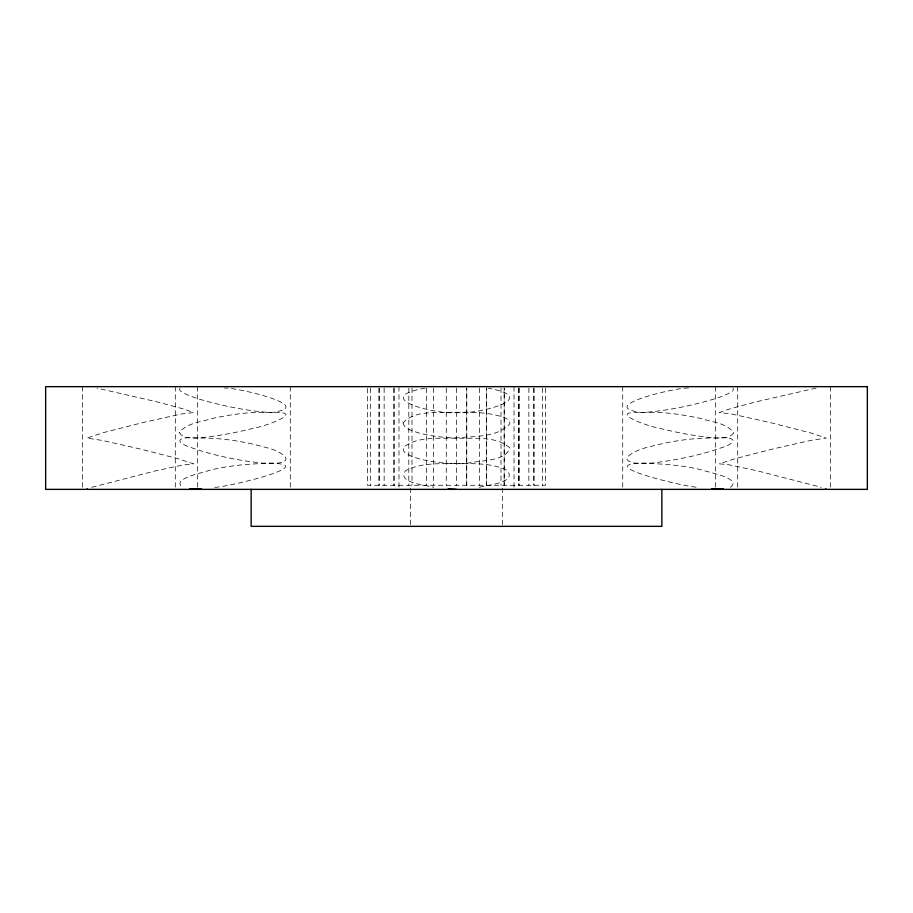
<?xml version="1.0" encoding="UTF-8"?>
<svg xmlns="http://www.w3.org/2000/svg" width="913" height="913" viewBox="0 0 913 913"><rect width="100%" height="100%" fill="white"/><g stroke="black" fill="none" stroke-linecap="round" stroke-linejoin="round"><path stroke-width="0.68" stroke-dasharray="4.57 3.42" d="M180.032 388.105C177.887 390.867 183.422 392.693 185.179 393.823C192.654 397.281 200.609 399.586 208.529 401.777C228.843 407.084 249.58 411.17 270.568 412.573C321.056 406.525 231.776 386.416 224.484 388.105M730.48 487.302C742.52 478.195 707.381 472.249 702.999 470.252C680.801 464.58 657.759 463.507 635.094 463.108C613.901 459.524 640.401 448.409 647.408 447.381C670.313 441.025 694.165 437.407 717.972 438.092C734.292 436.106 740.066 441.892 721.384 447.781C698.844 455.633 675.255 460.3 651.585 463.108C580.714 462.126 686.861 487.61 698.274 487.302M91.802 487.302L155.027 470.982L184.312 464.717L193.556 463.85L177.921 458.668L140.157 448.979L102.393 440.454L86.735 438.092L103.568 432.579L143.478 422.422L181.288 414.011L193.556 412.573L183.365 408.944L156.659 401.777L96.938 388.105M816.062 388.105L756.341 401.777L730.64 408.647L719.478 412.505L732.808 414.228L771.2 422.822L810.641 432.91L826.265 438.092L810.607 440.454L772.843 448.979L735.079 458.668L719.444 463.85L728.688 464.717L757.973 470.982L821.198 487.302M479.268 487.302C485.648 485.362 518.436 482.6 506.806 470.252C487.565 460.951 465.379 464.717 444.836 463.108C433.823 462.012 422.696 460.46 412.277 456.568C408.704 454.959 401.674 452.494 403.455 447.381C417.834 435.821 439.073 438.822 456.5 438.092C473.893 438.97 495.782 435.547 509.739 447.781C506.236 461.601 479.496 460.38 468.164 463.108C447.461 464.808 424.876 460.757 405.646 470.617C395.957 483.171 427.158 485.111 433.732 487.302M214.726 487.302C226.139 487.61 332.286 462.126 261.415 463.108C237.38 460.232 213.402 455.53 190.566 447.381C171.792 441.116 180.683 436.243 195.028 438.092C219.291 437.418 243.611 441.116 266.904 447.781C274.105 448.854 298.425 459.878 277.906 463.108C254.727 463.484 231.16 464.683 208.495 470.617C204.284 472.535 170.503 478.572 182.52 487.302M425.07 388.105C368.03 398.57 439.461 415.061 456.5 412.573C473.539 415.061 544.97 398.57 487.93 388.105M688.516 388.105C681.224 386.416 591.944 406.525 642.432 412.573C663.42 411.17 684.157 407.084 704.471 401.777C712.391 399.586 720.346 397.281 727.821 393.823C729.578 392.693 735.113 390.867 732.968 388.105M830.374 386.656L830.374 487.964M737.693 386.656L737.693 487.964M715.336 386.656L715.336 487.964M622.712 386.656L622.712 487.964M545.506 388.059L545.506 485.26L367.483 485.26L367.483 388.059M542.47 388.059L542.47 485.26M534.162 388.059L534.151 485.26M533.58 388.059L533.58 485.26M528.867 388.059L528.855 485.26M519.44 388.059L519.44 485.26M518.652 388.059L518.652 485.26M518.63 388.059L518.63 485.26M514.019 386.656L514.019 487.964M502.515 488.09L502.515 524.929M501.009 388.059L500.997 485.26M479.542 388.059L479.53 485.26M456.5 388.059L456.5 485.26M446.297 388.059L446.252 485.26M433.458 388.059L433.47 485.26M426.542 388.059L426.508 485.26M411.991 388.059L412.003 485.26M410.485 488.09L410.485 524.929M408.841 388.059L408.796 485.26M398.981 386.656L398.981 487.964M394.348 388.059L394.37 485.26M393.56 388.059L393.56 485.26M384.133 388.059L384.145 485.26M379.42 388.059L379.42 485.26M378.849 388.059L378.838 485.26M370.53 388.059L370.53 485.26M290.288 386.656L290.288 487.964M197.665 386.656L197.665 487.964M175.307 386.656L175.307 487.964M82.627 386.656L82.627 487.964M403.055 422.822C404.048 429.247 412.459 430.548 417.526 432.579C429.646 436.026 442.269 437.373 454.822 438.035C472.82 435.946 497.071 438.229 509.945 423.632C508.975 417.309 500.45 416.556 495.474 414.947C483.239 412.379 470.651 411.968 458.178 412.265C440.911 413.692 415.872 408.841 403.055 422.822M179.37 432.579C183.308 440.009 195.61 437.601 202.789 437.487C219.542 435.752 236.147 432.579 252.49 428.505C262.111 427.375 309.906 410.759 270.568 412.573C251.326 411.284 231.936 414.434 213.083 418.268C201.876 421.897 186.948 422.662 179.37 432.579M733.653 432.91C728.574 440.1 716.557 437.647 708.808 437.35C691.997 435.501 675.346 432.283 658.958 428.106C648.96 426.805 603.95 410.69 642.432 412.573C662.199 411.272 682.125 414.559 701.458 418.622C712.072 422.285 727.079 422.867 733.653 432.91M504.204 485.26L504.204 388.059L504.159 485.26M486.492 485.26L486.492 388.059L486.458 485.26M466.748 485.26L466.748 388.059L466.703 485.26"/><path stroke-width="1.37" d="M86.735 489.368L87.386 488.9M723.416 488.9L711.592 488.9M201.408 488.9L189.584 488.9M456.5 489.368L448.135 488.9M825.614 488.9L826.265 489.368M661.868 489.368L661.868 526.345L251.132 526.345L251.132 489.368M867.35 386.656L45.65 386.656L45.65 489.368L867.35 489.368L867.35 386.656"/></g></svg>
